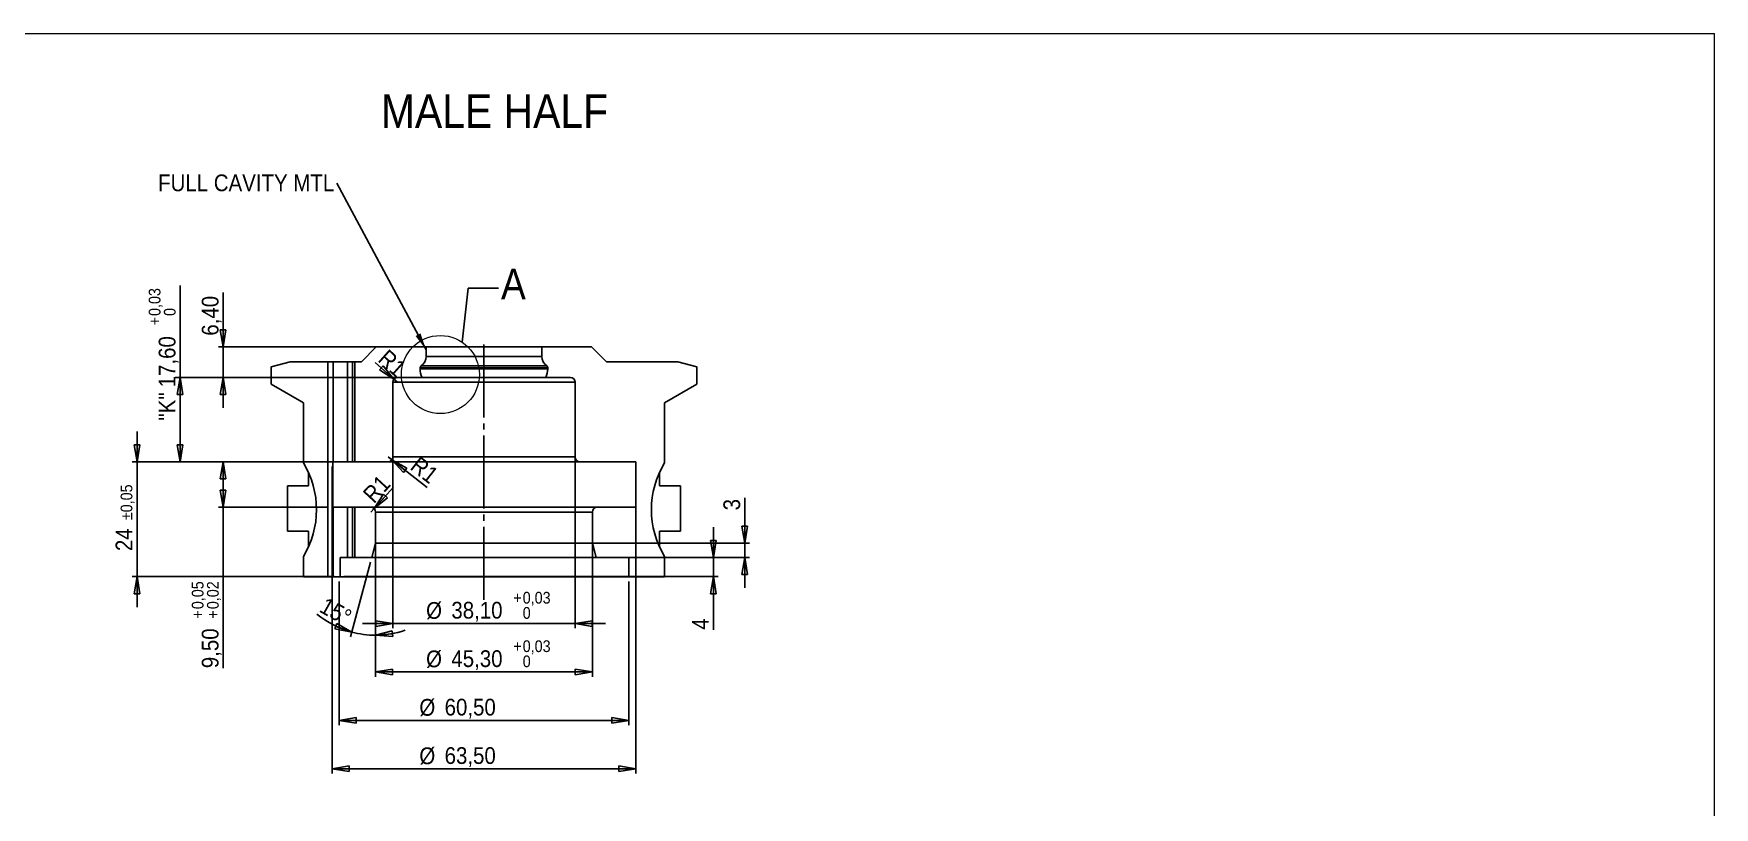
# Model space of a CAD drawing. Header units: millimetres. Extents: x 10 to 584, y 5 to 415.
# Drawn here: x 232.8 to 584, y 253.8 to 415.4 of the extents above; entities that cross this region are included whole.
import ezdxf

# ---------------------------------------------------------------- set-up
doc = ezdxf.new("R2010")
doc.units = ezdxf.units.MM
doc.linetypes.add('SLD-Centro', pattern=[19.05, 15.24, -1.27, 1.27, -1.27])
doc.linetypes.add('SLD-Solido', pattern=[0])
doc.layers.add('A', color=1, linetype='SLD-Centro')
doc.layers.add('Q', color=2, linetype='SLD-Solido')
doc.layers.add('D', color=3, linetype='SLD-Solido', lineweight=25)
doc.styles.add('SLDTEXTSTYLE1', font='GOTHIC.TTF', dxfattribs={"width": 0.913})
doc.styles.get("Standard").update_dxf_attribs({"font": 'GOTHIC.TTF'})
doc.dimstyles.new('SLDDIMSTYLE11', dxfattribs={"dimtxt": 0.18, "dimasz": 3.556, "dimexe": 0, "dimexo": 0.0625, "dimgap": 0, "dimtad": 0, "dimtih": 1, "dimtoh": 1, "dimdec": 0, "dimrnd": 1e-09, "dimzin": 0, "dimdsep": 46, "dimtxsty": 'Standard', "dimsah": 1, "dimcen": 0.09, "dimadec": 0, "dimazin": 0, "dimtfac": 3.556, "dimtdec": 0, "dimtofl": 0, "dimtmove": 0, "dimatfit": 3, "dimfxl": 0, "dimfrac": 2, "dimtolj": 1, "dimtzin": 0, "dimarcsym": 0})
doc.dimstyles.new('SLDDIMSTYLE14', dxfattribs={"dimtxt": 3.5, "dimasz": 3.556, "dimexe": 0, "dimexo": 0.0625, "dimgap": 0.875, "dimtad": 1, "dimrnd": 1e-09, "dimzin": 12, "dimdsep": 46, "dimtxsty": 'SLDTEXTSTYLE1', "dimblk1": 'CLOSED', "dimblk2": 'CLOSED', "dimsah": 1, "dimcen": 0.09, "dimadec": 0, "dimazin": 3, "dimtol": 1, "dimtp": 0.03, "dimtfac": 1, "dimtofl": 0, "dimtmove": 0, "dimatfit": 3, "dimldrblk": 'CLOSED', "dimfxl": 0, "dimfrac": 2, "dimtolj": 1, "dimarcsym": 0})
doc.dimstyles.new('SLDDIMSTYLE15', dxfattribs={"dimtxt": 3.5, "dimasz": 3.556, "dimexe": 0, "dimexo": 0.0625, "dimgap": 0.875, "dimtad": 1, "dimrnd": 1e-09, "dimzin": 12, "dimdsep": 46, "dimtxsty": 'SLDTEXTSTYLE1', "dimblk1": 'CLOSED', "dimblk2": 'CLOSED', "dimsah": 1, "dimcen": 0.09, "dimadec": 0, "dimazin": 3, "dimtol": 1, "dimtp": 0.05, "dimtm": 0.05, "dimtfac": 1, "dimtmove": 0, "dimatfit": 0, "dimldrblk": 'CLOSED', "dimfxl": 0, "dimfrac": 2, "dimtolj": 1, "dimarcsym": 0})
doc.dimstyles.new('SLDDIMSTYLE16', dxfattribs={"dimtxt": 3.5, "dimasz": 3.556, "dimexe": 0, "dimexo": 0.0625, "dimgap": 0.875, "dimtad": 1, "dimrnd": 1e-09, "dimzin": 12, "dimdsep": 46, "dimtxsty": 'SLDTEXTSTYLE1', "dimblk1": 'CLOSED', "dimblk2": 'CLOSED', "dimsah": 1, "dimcen": 0.09, "dimadec": 0, "dimazin": 3, "dimtol": 1, "dimtp": 0.05, "dimtm": -0.02, "dimtfac": 1, "dimtofl": 0, "dimtmove": 0, "dimatfit": 3, "dimldrblk": 'CLOSED', "dimfxl": 0, "dimfrac": 2, "dimtolj": 1, "dimarcsym": 0})
doc.dimstyles.new('SLDDIMSTYLE17', dxfattribs={"dimtxt": 3.5, "dimasz": 3.556, "dimexe": 0, "dimexo": 0.0625, "dimgap": 0.875, "dimtad": 1, "dimrnd": 1e-09, "dimzin": 12, "dimdsep": 46, "dimtxsty": 'SLDTEXTSTYLE1', "dimblk1": 'CLOSED', "dimblk2": 'CLOSED', "dimsah": 1, "dimcen": 0.09, "dimadec": 0, "dimazin": 3, "dimtol": 1, "dimtp": 0.03, "dimtfac": 1, "dimtmove": 0, "dimatfit": 0, "dimldrblk": 'CLOSED', "dimfxl": 0, "dimfrac": 2, "dimtolj": 1, "dimarcsym": 0})
doc.dimstyles.new('SLDDIMSTYLE18', dxfattribs={"dimtxt": 3.5, "dimasz": 3.556, "dimexe": 0, "dimexo": 0.0625, "dimgap": 0.875, "dimtad": 1, "dimrnd": 1e-09, "dimzin": 12, "dimdsep": 46, "dimtxsty": 'SLDTEXTSTYLE1', "dimblk1": 'CLOSED', "dimblk2": 'CLOSED', "dimsah": 1, "dimcen": 0, "dimadec": 0, "dimazin": 3, "dimtfac": 1, "dimtofl": 0, "dimtmove": 0, "dimatfit": 3, "dimldrblk": 'CLOSED', "dimfxl": 0, "dimfrac": 2, "dimtolj": 1, "dimtzin": 12, "dimarcsym": 0})
doc.dimstyles.new('SLDDIMSTYLE19', dxfattribs={"dimtxt": 0.18, "dimasz": 3.556, "dimexe": 0, "dimexo": 0.0625, "dimgap": 0, "dimtad": 0, "dimtih": 1, "dimtoh": 1, "dimdec": 0, "dimrnd": 1e-09, "dimzin": 0, "dimdsep": 46, "dimtxsty": 'Standard', "dimblk1": 'NONE', "dimblk2": 'NONE', "dimsah": 1, "dimcen": 0.09, "dimadec": 0, "dimazin": 0, "dimtfac": 3.556, "dimtdec": 0, "dimtofl": 0, "dimtmove": 0, "dimatfit": 3, "dimldrblk": 'NONE', "dimfxl": 0, "dimfrac": 2, "dimtolj": 1, "dimtzin": 0, "dimarcsym": 0})
doc.dimstyles.new('SLDDIMSTYLE3', dxfattribs={"dimtxt": 3.5, "dimasz": 3.556, "dimexe": 0, "dimexo": 0.0625, "dimgap": 0.875, "dimtad": 1, "dimdec": 4, "dimzin": 12, "dimdsep": 46, "dimtxsty": 'SLDTEXTSTYLE1', "dimblk1": 'CLOSED', "dimblk2": 'CLOSED', "dimsah": 1, "dimcen": 0.09, "dimazin": 3, "dimtfac": 1, "dimtofl": 0, "dimtmove": 0, "dimatfit": 3, "dimldrblk": 'CLOSED', "dimfxl": 0, "dimfrac": 2, "dimtolj": 1, "dimtzin": 12, "dimarcsym": 0})
doc.dimstyles.new('SLDDIMSTYLE4', dxfattribs={"dimtxt": 3.5, "dimasz": 3.556, "dimexe": 0, "dimexo": 0.0625, "dimgap": 0.875, "dimtad": 1, "dimrnd": 1e-09, "dimzin": 12, "dimdsep": 46, "dimtxsty": 'SLDTEXTSTYLE1', "dimblk1": 'CLOSED', "dimblk2": 'CLOSED', "dimsah": 1, "dimcen": 0.09, "dimadec": 0, "dimazin": 3, "dimtfac": 1, "dimtofl": 0, "dimtmove": 0, "dimatfit": 3, "dimldrblk": 'CLOSED', "dimfxl": 0, "dimfrac": 2, "dimtolj": 1, "dimtzin": 12, "dimarcsym": 0})
doc.dimstyles.new('SLDDIMSTYLE8', dxfattribs={"dimtxt": 3.5, "dimasz": 3.556, "dimexe": 0, "dimexo": 0.0625, "dimgap": 0.875, "dimtad": 1, "dimrnd": 1e-09, "dimzin": 12, "dimdsep": 46, "dimtxsty": 'SLDTEXTSTYLE1', "dimblk1": 'CLOSED', "dimblk2": 'CLOSED', "dimsah": 1, "dimcen": 0.09, "dimadec": 0, "dimazin": 3, "dimtfac": 1, "dimtmove": 0, "dimatfit": 0, "dimldrblk": 'CLOSED', "dimfxl": 0, "dimfrac": 2, "dimtolj": 1, "dimtzin": 12, "dimarcsym": 0})

# ---------------------------------------------------------------- blocks, each defined once
blk = doc.blocks.new('_CLOSED')
at = {"color": 0, "linetype": 'ByBlock', "lineweight": -2}
for p, q in [((-1, 0.166667), (0, 0)), ((-1, 0.166667), (-1, -0.166667)), ((0, 0), (-1, -0.166667)), ((0, 0), (-1, 0))]:
    blk.add_line(p, q, dxfattribs=at)
blk = doc.blocks.new('_D_39')
at = {"layer": 'Q'}
for p, q in [((263.39, 343.59), (263.39, 362.78)), ((306.84, 343.59), (262.39, 343.59)), ((263.39, 325.99), (263.39, 343.59)), ((306.84, 325.99), (262.39, 325.99))]:
    blk.add_line(p, q, dxfattribs=at)
at = {"layer": 'Q', "xscale": 3.556, "yscale": 3.556}
for p, rotation in [((263.39, 343.59, 0.1), 90.0000000000004), ((263.39, 325.99, 0.1), 270.0000000000004)]:
    blk.add_blockref('_CLOSED', p, dxfattribs=dict(at, rotation=rotation))
at = {"layer": 'Q', "attachment_point": 1, "rotation": 90, "style": 'SLDTEXTSTYLE1'}
for s, insert, char_height in [('0,03', (256.84, 356.44), 2.45), ('+', (256.84, 354.46), 2.45), ('0', (260.01, 356.44), 2.45), ('17,60', (258.92, 341.53), 3.5), ('"K" ', (258.92, 334.59), 3.5)]:
    blk.add_mtext(s, dxfattribs=dict(at, insert=insert, char_height=char_height))
blk = doc.blocks.new('_D_40')
at = {"layer": 'Q'}
for p, q in [((254.39, 325.99), (254.39, 332.34)), ((294.14, 325.99), (253.39, 325.99)), ((254.39, 301.99), (254.39, 325.99)), ((295.64, 301.99), (253.39, 301.99)), ((254.39, 301.99), (254.39, 295.64))]:
    blk.add_line(p, q, dxfattribs=at)
at = {"layer": 'Q', "xscale": 3.556, "yscale": 3.556}
for p, rotation in [((254.39, 325.99, 0.1), 270.0000000000004), ((254.39, 301.99, 0.1), 90.00000000000041)]:
    blk.add_blockref('_CLOSED', p, dxfattribs=dict(at, rotation=rotation))
at = {"layer": 'Q', "attachment_point": 1, "rotation": 90, "style": 'SLDTEXTSTYLE1'}
for s, insert, char_height in [('±0,05', (250.97, 313.79), 2.45), ('24', (249.92, 307.33), 3.5)]:
    blk.add_mtext(s, dxfattribs=dict(at, insert=insert, char_height=char_height))
blk = doc.blocks.new('_D_41')
at = {"layer": 'Q'}
for p, q in [((272.39, 349.99), (272.39, 361.37)), ((325.89, 349.99), (271.39, 349.99)), ((272.39, 343.59), (272.39, 349.99)), ((325.89, 343.59), (271.39, 343.59)), ((272.39, 343.59), (272.39, 337.24))]:
    blk.add_line(p, q, dxfattribs=at)
at = {"layer": 'Q', "xscale": 3.556, "yscale": 3.556}
for p, rotation in [((272.39, 349.99, -0.1), 270.0000000000004), ((272.39, 343.59, -0.1), 90.00000000000037)]:
    blk.add_blockref('_CLOSED', p, dxfattribs=dict(at, rotation=rotation))
at = {"layer": 'Q', "insert": (267.92, 352.32), "char_height": 3.5, "attachment_point": 1, "rotation": 90, "style": 'SLDTEXTSTYLE1'}
blk.add_mtext('6,40', dxfattribs=at)
blk = doc.blocks.new('_D_42')
at = {"layer": 'Q'}
for p, q in [((294.14, 325.99), (271.39, 325.99)), ((272.39, 316.49), (272.39, 325.99)), ((294.14, 316.49), (271.39, 316.49)), ((272.39, 316.49), (272.39, 282.87))]:
    blk.add_line(p, q, dxfattribs=at)
at = {"layer": 'Q', "xscale": 3.556, "yscale": 3.556}
for p, rotation in [((272.39, 325.99, 0.1), 90.0000000000004), ((272.39, 316.49, 0.1), 270.0000000000004)]:
    blk.add_blockref('_CLOSED', p, dxfattribs=dict(at, rotation=rotation))
at = {"layer": 'Q', "attachment_point": 1, "rotation": 90, "style": 'SLDTEXTSTYLE1'}
for s, insert, char_height in [('0,05', (265.84, 295.2), 2.45), ('0,02', (269.01, 295.2), 2.45), ('+', (265.84, 293.22), 2.45), ('+', (269.01, 293.22), 2.45), ('9,50', (267.92, 282.87), 3.5)]:
    blk.add_mtext(s, dxfattribs=dict(at, insert=insert, char_height=char_height))
blk = doc.blocks.new('_D_43')
at = {"layer": 'Q'}
for p, q in [((374.84, 305.99), (374.84, 312.34)), ((297.64, 305.99), (375.84, 305.99)), ((374.84, 305.99), (374.84, 301.99)), ((297.64, 301.99), (375.84, 301.99)), ((374.84, 301.99), (374.84, 290.91))]:
    blk.add_line(p, q, dxfattribs=at)
at = {"layer": 'Q', "xscale": 3.556, "yscale": 3.556}
for p, rotation in [((374.84, 305.99, -0.1), 270.0000000000005), ((374.84, 301.99, -0.1), 90.00000000000051)]:
    blk.add_blockref('_CLOSED', p, dxfattribs=dict(at, rotation=rotation))
at = {"layer": 'Q', "insert": (370.37, 290.91), "char_height": 3.5, "attachment_point": 1, "rotation": 90, "style": 'SLDTEXTSTYLE1'}
blk.add_mtext('4', dxfattribs=at)
blk = doc.blocks.new('_D_44')
at = {"layer": 'Q'}
for p, q in [((307.84, 342.59), (307.84, 291.2)), ((345.94, 342.59), (345.94, 291.2)), ((307.84, 292.2), (301.49, 292.2)), ((345.94, 292.2), (307.84, 292.2)), ((345.94, 292.2), (352.29, 292.2))]:
    blk.add_line(p, q, dxfattribs=at)
at = {"layer": 'Q', "xscale": 3.556, "yscale": 3.556}
blk.add_blockref('_CLOSED', (307.84, 292.2, 0.1), dxfattribs=at)
at = {"layer": 'Q', "xscale": 3.556, "yscale": 3.556, "rotation": 180.0000000000004}
blk.add_blockref('_CLOSED', (345.94, 292.2, 0.1), dxfattribs=at)
at = {"layer": 'Q', "attachment_point": 1, "style": 'SLDTEXTSTYLE1'}
for s, insert, char_height in [('0,03', (334.99, 298.81), 2.45), ('%%c', (314.8, 296.68), 3.5), ('38,10', (320.08, 296.73), 3.5), ('+', (333.01, 298.81), 2.45), ('0', (334.99, 295.64), 2.45)]:
    blk.add_mtext(s, dxfattribs=dict(at, insert=insert, char_height=char_height))
blk = doc.blocks.new('_D_45')
at = {"layer": 'Q'}
for p, q in [((304.24, 315.49), (304.24, 281.08)), ((349.54, 315.49), (349.54, 281.08)), ((349.54, 282.08), (304.24, 282.08))]:
    blk.add_line(p, q, dxfattribs=at)
at = {"layer": 'Q', "xscale": 3.556, "yscale": 3.556, "rotation": 180.0000000000004}
blk.add_blockref('_CLOSED', (304.24, 282.08, 0.1), dxfattribs=at)
at = {"layer": 'Q', "xscale": 3.556, "yscale": 3.556}
blk.add_blockref('_CLOSED', (349.54, 282.08, 0.1), dxfattribs=at)
at = {"layer": 'Q', "attachment_point": 1, "style": 'SLDTEXTSTYLE1'}
for s, insert, char_height in [('+', (333.01, 288.69), 2.45), ('0,03', (334.99, 288.69), 2.45), ('%%c', (314.8, 286.56), 3.5), ('45,30', (320.08, 286.61), 3.5), ('0', (334.99, 285.52), 2.45)]:
    blk.add_mtext(s, dxfattribs=dict(at, insert=insert, char_height=char_height))
blk = doc.blocks.new('_D_46')
at = {"layer": 'Q'}
for p, q in [((304.24, 307.99), (304.24, 288.75)), ((303.18, 305.02), (299.01, 289.44))]:
    blk.add_line(p, q, dxfattribs=at)
for start, end in [(230.3832, 255), (255, 270), (270, 288.7269)]:
    blk.add_arc((304.24, 308.99), 19.23, start, end, dxfattribs=at)
at = {"layer": 'Q', "xscale": 3.556, "yscale": 3.556}
for p, rotation in [((299.26, 290.41, -0.1), 339.7623556642076), ((304.24, 289.75, -0.1), 185.2376443357936)]:
    blk.add_blockref('_CLOSED', p, dxfattribs=dict(at, rotation=rotation))
at = {"layer": 'Q', "insert": (293.96, 297.83), "char_height": 3.5, "attachment_point": 1, "rotation": 330.7532, "style": 'SLDTEXTSTYLE1'}
blk.add_mtext('15°', dxfattribs=at)
blk = doc.blocks.new('_D_47')
at = {"layer": 'Q'}
for p, q in [((381.39, 308.99), (381.39, 318.43)), ((304.44, 305.99), (382.39, 305.99)), ((305.24, 308.99), (382.39, 308.99)), ((381.39, 308.99), (381.39, 305.99)), ((381.39, 305.99), (381.39, 299.64))]:
    blk.add_line(p, q, dxfattribs=at)
at = {"layer": 'Q', "xscale": 3.556, "yscale": 3.556}
for p, rotation in [((381.39, 308.99, -0.1), 270.0000000000004), ((381.39, 305.99, -0.1), 90.0000000000004)]:
    blk.add_blockref('_CLOSED', p, dxfattribs=dict(at, rotation=rotation))
at = {"layer": 'Q', "insert": (376.92, 315.84), "char_height": 3.5, "attachment_point": 1, "rotation": 90, "style": 'SLDTEXTSTYLE1'}
blk.add_mtext('3', dxfattribs=at)
blk = doc.blocks.new('_D_48')
at = {"layer": 'Q'}
for p, q in [((296.64, 300.99), (296.64, 270.96)), ((357.14, 300.99), (357.14, 270.96)), ((357.14, 271.96), (296.64, 271.96)), ((296.64, 271.96), (330.3, 271.96))]:
    blk.add_line(p, q, dxfattribs=at)
at = {"layer": 'Q', "xscale": 3.556, "yscale": 3.556, "rotation": 180.0000000000004}
blk.add_blockref('_CLOSED', (296.64, 271.96, 0.1), dxfattribs=at)
at = {"layer": 'Q', "xscale": 3.556, "yscale": 3.556}
blk.add_blockref('_CLOSED', (357.14, 271.96, 0.1), dxfattribs=at)
at = {"layer": 'Q', "char_height": 3.5, "attachment_point": 1, "style": 'SLDTEXTSTYLE1'}
for s, insert in [('%%c', (313.39, 276.44)), ('60,50', (318.67, 276.49))]:
    blk.add_mtext(s, dxfattribs=dict(at, insert=insert))
blk = doc.blocks.new('_D_49')
at = {"layer": 'Q'}
for p, q in [((295.14, 324.99), (295.14, 260.85)), ((358.64, 324.99), (358.64, 260.85)), ((358.64, 261.85), (295.14, 261.85)), ((295.14, 261.85), (330.3, 261.85))]:
    blk.add_line(p, q, dxfattribs=at)
at = {"layer": 'Q', "xscale": 3.556, "yscale": 3.556, "rotation": 180.0000000000004}
blk.add_blockref('_CLOSED', (295.14, 261.85, 0.1), dxfattribs=at)
at = {"layer": 'Q', "xscale": 3.556, "yscale": 3.556}
blk.add_blockref('_CLOSED', (358.64, 261.85, 0.1), dxfattribs=at)
at = {"layer": 'Q', "char_height": 3.5, "attachment_point": 1, "style": 'SLDTEXTSTYLE1'}
for s, insert in [('%%c', (313.39, 266.32)), ('63,50', (318.67, 266.37))]:
    blk.add_mtext(s, dxfattribs=dict(at, insert=insert))
blk = doc.blocks.new('_D_50')
at = {"layer": 'Q'}
for q in [(304.19, 346.71), (308.84, 342.59)]:
    blk.add_line((308.09, 343.25), q, dxfattribs=at)
at = {"layer": 'Q', "xscale": 3.556, "yscale": 3.556, "rotation": 318.4049790850556}
blk.add_blockref('_CLOSED', (308.09, 343.25), dxfattribs=at)
at = {"layer": 'Q', "insert": (306.85, 349.71), "char_height": 3.5, "attachment_point": 1, "rotation": 318.405, "style": 'SLDTEXTSTYLE1'}
blk.add_mtext('R1', dxfattribs=at)
blk = doc.blocks.new('_D_51')
at = {"layer": 'Q'}
for q in [(306.84, 326.99), (315.01, 320.59)]:
    blk.add_line((307.63, 326.37), q, dxfattribs=at)
at = {"layer": 'Q', "xscale": 3.556, "yscale": 3.556, "rotation": 141.9227180864759}
blk.add_blockref('_CLOSED', (307.63, 326.37), dxfattribs=at)
at = {"layer": 'Q', "insert": (313.4, 327.33), "char_height": 3.5, "attachment_point": 1, "rotation": 321.9227, "style": 'SLDTEXTSTYLE1'}
blk.add_mtext('R1', dxfattribs=at)
blk = doc.blocks.new('_D_52')
at = {"layer": 'Q'}
for q in [(308.02, 320.67), (303.24, 315.49)]:
    blk.add_line((303.92, 316.22), q, dxfattribs=at)
at = {"layer": 'Q', "xscale": 3.556, "yscale": 3.556, "rotation": 227.3536272277729}
blk.add_blockref('_CLOSED', (303.92, 316.22), dxfattribs=at)
at = {"layer": 'Q', "insert": (301.32, 319.48), "char_height": 3.5, "attachment_point": 1, "rotation": 47.3536, "style": 'SLDTEXTSTYLE1'}
blk.add_mtext('R1', dxfattribs=at)
blk = doc.blocks.new('SW_NOTE_7')
at = {"color": 0, "insert": (-37.38, 1.81), "char_height": 3.5, "attachment_point": 1, "style": 'SLDTEXTSTYLE1'}
blk.add_mtext('FULL CAVITY MTL', dxfattribs=at)
blk = doc.blocks.new('_NONE')

msp = doc.modelspace()

# ---------------------------------------------------------------- linework, layer by layer
at = {"color": 179, "linetype": 'SLD-Solido', "lineweight": 18}
for p in [(10, 415.41333), (584.00502, 4.91416)]:
    msp.add_line(p, (584.00502, 415.41333), dxfattribs=at)
at = {"color": 7, "linetype": 'SLD-Solido', "lineweight": 18}
msp.add_circle((317.78144, 344.19934), 8.15266, dxfattribs=at)
at = {"layer": 'A'}
msp.add_line((326.89224, 297.15723), (326.89224, 351.75979), dxfattribs=at)
at = {"layer": 'D'}
for p, q in [((301.29224, 346.88575), (304.39224, 349.98575)), ((304.39224, 349.98575), (314.79224, 349.98575)), ((314.79224, 347.98575), (314.79224, 349.98575)), ((314.79224, 349.98575), (338.99224, 349.98575)), ((338.99224, 347.98575), (314.79224, 347.98575)), ((338.99224, 349.98575), (338.99224, 347.98575)), ((338.99224, 349.98575), (349.39224, 349.98575)), ((349.39224, 349.98575), (352.49224, 346.88575)), ((282.39505, 345.81395), (286.39533, 346.88575)), ((282.39505, 342.21173), (282.39505, 345.81395)), ((294.25826, 346.88575), (286.39533, 346.88575)), ((294.25826, 301.98575), (294.25826, 346.88575)), ((294.25826, 346.88575), (295.39705, 346.88575)), ((295.39705, 325.98575), (295.39705, 346.88575)), ((295.39705, 346.88575), (298.38743, 346.88575)), ((298.38743, 346.88575), (298.38743, 325.98575)), ((298.38743, 346.88575), (299.39224, 346.88575)), ((299.39224, 325.98575), (299.39224, 346.88575)), ((299.39224, 346.88575), (299.89224, 346.88575)), ((299.89224, 325.98575), (299.89224, 346.88575)), ((299.89224, 346.88575), (301.29224, 346.88575)), ((313.55413, 345.38575), (313.55413, 345.60917)), ((340.23034, 345.60917), (313.55413, 345.60917)), ((340.23034, 345.38575), (313.55413, 345.38575)), ((340.01688, 346.01893), (313.7676, 346.01893)), ((340.23034, 345.60917), (340.23034, 345.38575)), ((352.49224, 346.88575), (367.39224, 346.88575)), ((367.39224, 346.88575), (371.39224, 345.81395)), ((371.39224, 345.81395), (371.39224, 342.21173)), ((307.84224, 326.98575), (307.84224, 342.58575)), ((345.94224, 342.58575), (307.84224, 342.58575)), ((308.84224, 343.58575), (313.98202, 343.58575)), ((313.98202, 343.58575), (339.80246, 343.58575)), ((339.80246, 343.58575), (344.94224, 343.58575)), ((345.94224, 342.58575), (345.94224, 326.98575)), ((371.39224, 342.21173), (364.59224, 338.28575)), ((289.19556, 325.74289), (289.19556, 338.28575)), ((364.59224, 338.28575), (364.59224, 325.74843)), ((307.84224, 326.98575), (345.94224, 326.98575)), ((290.20982, 323.80249), (290.20982, 320.98575)), ((295.33979, 325.98575), (295.39705, 325.98575)), ((295.33979, 316.48575), (295.33979, 325.98575)), ((295.39705, 325.98575), (298.38743, 325.98575)), ((298.38743, 325.98575), (299.39224, 325.98575)), ((299.89224, 325.98575), (299.39224, 325.98575)), ((299.89224, 325.98575), (306.84224, 325.98575)), ((346.94224, 325.98575), (306.84224, 325.98575)), ((346.94224, 325.98575), (358.64224, 325.98575)), ((358.64224, 325.98575), (358.64224, 316.48575)), ((363.57466, 323.80249), (363.57466, 320.98575)), ((285.80319, 320.98575), (285.80319, 311.48575)), ((290.20982, 320.98575), (285.80319, 320.98575)), ((363.57466, 320.98575), (367.98129, 320.98575)), ((367.98129, 320.98575), (367.98129, 311.48575)), ((295.39705, 316.48575), (295.33979, 316.48575)), ((295.39705, 301.98575), (295.39705, 316.48575)), ((298.38743, 316.48575), (295.39705, 316.48575)), ((298.38743, 316.48575), (298.38743, 305.98575)), ((299.39224, 316.48575), (298.38743, 316.48575)), ((299.39224, 305.98575), (299.39224, 316.48575)), ((299.39224, 316.48575), (299.89224, 316.48575)), ((299.89224, 305.98575), (299.89224, 316.48575)), ((303.24224, 316.48575), (299.89224, 316.48575)), ((303.24224, 316.48575), (350.54224, 316.48575)), ((358.64224, 316.48575), (350.54224, 316.48575)), ((304.24224, 308.98575), (304.24224, 315.48575)), ((349.54224, 315.48575), (304.24224, 315.48575)), ((349.54224, 315.48575), (349.54224, 308.98575)), ((285.80319, 311.48575), (290.20982, 311.48575)), ((290.20982, 311.48575), (290.20982, 308.16901)), ((363.57466, 311.48575), (363.57466, 308.16901)), ((367.98129, 311.48575), (363.57466, 311.48575)), ((289.19556, 301.98575), (289.19556, 306.2286)), ((296.87558, 301.98575), (296.87558, 305.98575)), ((296.87558, 305.98575), (298.38743, 305.98575)), ((298.38743, 305.98575), (299.39224, 305.98575)), ((299.89224, 305.98575), (299.39224, 305.98575)), ((299.89224, 305.98575), (303.43839, 305.98575)), ((303.43839, 305.98575), (304.24224, 308.98575)), ((350.34609, 305.98575), (303.43839, 305.98575)), ((349.54224, 308.98575), (304.24224, 308.98575)), ((349.54224, 308.98575), (350.34609, 305.98575)), ((350.34609, 305.98575), (357.14224, 305.98575)), ((357.14224, 305.98575), (357.14224, 301.98575)), ((364.59224, 306.22306), (364.59224, 301.98575)), ((294.25826, 301.98575), (289.19556, 301.98575)), ((295.39705, 301.98575), (294.25826, 301.98575)), ((296.87558, 301.98575), (295.39705, 301.98575)), ((357.14224, 301.98575), (296.87558, 301.98575)), ((364.59224, 301.98575), (357.14224, 301.98575))]:
    msp.add_line(p, q, dxfattribs=at)
at = {"layer": 'D', "flags": 128}
msp.add_lwpolyline([(289.19556, 338.28575), (288.80612, 338.51057), (282.39505, 342.21173)], dxfattribs=at)
at = {"layer": 'D'}
for centre, radius, start, end in [((312.39224, 347.98575), 2.4, 304.9643921, 0), ((341.39224, 347.98575), 2.4, 180, 235.0356079), ((314.05413, 345.60917), 0.5, 124.9643921, 180), ((317.55413, 345.38575), 4, 180, 206.743684), ((336.23034, 345.38575), 4, 333.256316, 0), ((339.73034, 345.60917), 0.5, 0, 55.0356079), ((308.84224, 342.58575), 1, 90, 180), ((344.94224, 342.58575), 1, 0, 90), ((306.84224, 326.98575), 1, 270, 0), ((346.94224, 326.98575), 1, 180, 270), ((272.89224, 315.98575), 19, 329.100485, 30.899515), ((380.89224, 315.98575), 19, 149.0810195, 210.9189805), ((303.24224, 315.48575), 1, 0, 90), ((350.54224, 315.48575), 1, 90, 180)]:
    msp.add_arc(centre, radius, start, end, dxfattribs=at)

# ---------------------------------------------------------------- block references
msp.add_blockref('SW_NOTE_7', (296.17783, 384.1875))

# ---------------------------------------------------------------- texts
at = {"insert": (305.34257, 402.73545), "char_height": 7, "attachment_point": 1, "style": 'SLDTEXTSTYLE1'}
msp.add_mtext('MALE HALF', dxfattribs=at)
at = {"color": 7, "linetype": 'SLD-Solido', "lineweight": 18, "insert": (330.45916, 366.2905), "char_height": 6.35, "attachment_point": 1, "style": 'SLDTEXTSTYLE1'}
msp.add_mtext('A', dxfattribs=at)

# ---------------------------------------------------------------- dimensions: what is measured, and where the dimension line sits
at = {"layer": 'Q'}
dim = msp.add_linear_dim(base=(263.39224, 343.58575), p1=(307.84224, 325.98575), p2=(307.84224, 343.58575), angle=90, text='"K" <>', dimstyle='SLDDIMSTYLE14', dxfattribs=at)
dim.commit()
dim.dimension.update_dxf_attribs({"geometry": '_D_39', "text_midpoint": (263.39224, 348.68638), "dimtype": 160})
for base, p1, p2, dimstyle, picture, middle in [((272.39224, 349.98575), (326.89224, 343.58575), (326.89224, 349.98575), 'SLDDIMSTYLE8', '_D_41', (272.39224, 356.84412)), ((254.39224, 325.98575), (296.64224, 301.98575), (295.14224, 325.98575), 'SLDDIMSTYLE15', '_D_40', (254.39224, 314.62498)), ((272.39224, 325.98575), (295.14224, 316.48575), (295.14224, 325.98575), 'SLDDIMSTYLE16', '_D_42', (272.39224, 292.20473)), ((381.39224, 305.98575), (304.24224, 308.98575), (303.43839, 305.98575), 'SLDDIMSTYLE8', '_D_47', (381.39224, 317.13605)), ((374.84445, 301.98575), (296.64224, 305.98575), (296.64224, 301.98575), 'SLDDIMSTYLE8', '_D_43', (374.84445, 292.20473))]:
    dim = msp.add_linear_dim(base=base, p1=p1, p2=p2, angle=90, dimstyle=dimstyle, dxfattribs=at)
    dim.commit()
    dim.dimension.update_dxf_attribs({"geometry": picture, "text_midpoint": middle, "dimtype": 160})
for center, mpoint, picture, middle in [((308.84224, 342.58575), (308.09438, 343.24961), '_D_50', (305.69697, 345.37778)), ((306.84224, 326.98575), (307.62942, 326.36902), '_D_51', (313.21859, 321.99015)), ((303.24224, 315.48575), (303.91971, 316.2213), '_D_52', (306.61176, 319.14412))]:
    dim = msp.add_radius_dim(center=center, mpoint=mpoint, dimstyle='SLDDIMSTYLE18', dxfattribs=at)
    dim.commit()
    dim.dimension.update_dxf_attribs({"geometry": picture, "text_midpoint": middle, "dimtype": 164})
for base, p1, p2, dimstyle, picture, middle in [((307.84224, 292.20473), (345.94224, 343.58575), (307.84224, 343.58575), 'SLDDIMSTYLE17', '_D_44', (328.06758, 292.20473)), ((295.14224, 261.84503), (358.64224, 325.98575), (295.14224, 325.98575), 'SLDDIMSTYLE4', '_D_49', (321.84678, 261.84503)), ((304.24224, 282.08483), (349.54224, 316.48575), (304.24224, 316.48575), 'SLDDIMSTYLE14', '_D_45', (328.06758, 282.08483)), ((296.64224, 271.96493), (357.14224, 301.98575), (296.64224, 301.98575), 'SLDDIMSTYLE4', '_D_48', (321.84678, 271.96493))]:
    dim = msp.add_linear_dim(base=base, p1=p1, p2=p2, text='%%c<>', dimstyle=dimstyle, dxfattribs=at)
    dim.commit()
    dim.dimension.update_dxf_attribs({"geometry": picture, "text_midpoint": middle, "dimtype": 160})
dim = msp.add_angular_dim_2l(base=(301.73186, 289.91754), line1=((304.24224, 316.48575), (304.24224, 308.98575)), line2=((304.24224, 308.98575), (303.43839, 305.98575)), dimstyle='SLDDIMSTYLE3', dxfattribs=at)
dim.commit()
dim.dimension.update_dxf_attribs({"geometry": '_D_46', "text_midpoint": (294.84564, 292.20473), "dimtype": 162})

# ---------------------------------------------------------------- leaders
msp.add_leader([(314.79224, 349.39243), (296.17783, 384.1875)], dimstyle='SLDDIMSTYLE11')
at = {"color": 7, "linetype": 'SLD-Solido', "lineweight": 18, "has_arrowhead": 0}
msp.add_leader([(322.34332, 350.9562), (323.60916, 362.23643), (329.95916, 362.23643)], dimstyle='SLDDIMSTYLE19', dxfattribs=at)

doc.saveas('drawing.dxf')
